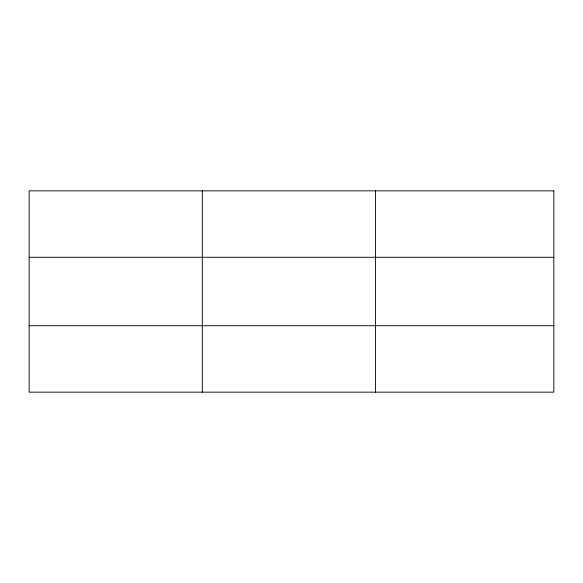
<?xml version="1.0" encoding="UTF-8"?>
<svg xmlns="http://www.w3.org/2000/svg" width="583" height="583" viewBox="0 0 583 583"><rect width="100%" height="100%" fill="white"/><g stroke="black" fill="none" stroke-linecap="round" stroke-linejoin="round"><path stroke-width="0.87" d="M202.301 392.148L202.301 190.852M375.452 392.148L375.452 190.852M29.15 257.278L553.85 257.278M29.15 325.722L553.85 325.722M553.85 190.852L553.85 392.148L29.15 392.148L29.15 190.852L553.85 190.852"/></g></svg>
